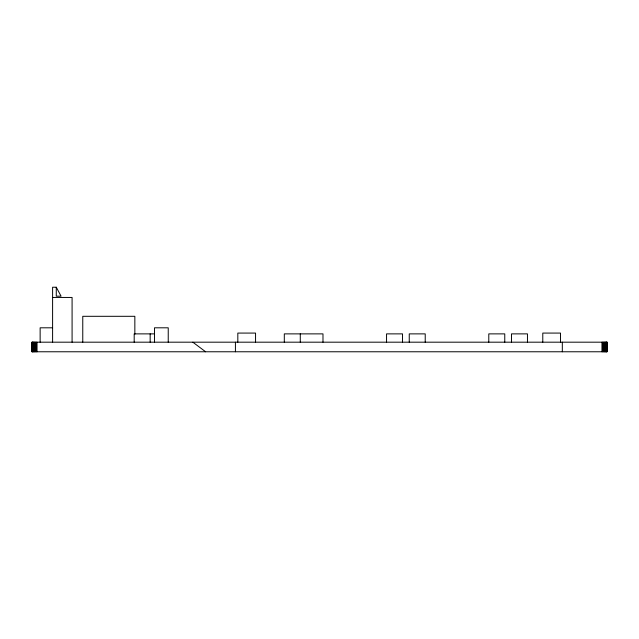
<?xml version="1.0" encoding="UTF-8"?>
<svg xmlns="http://www.w3.org/2000/svg" width="639" height="639" viewBox="0 0 639 639"><rect width="100%" height="100%" fill="white"/><g stroke="black" fill="none" stroke-linecap="round" stroke-linejoin="round"><path stroke-width="0.96" d="M56.272 287.231L56.272 296.176L61.064 296.176L56.272 287.231L52.598 287.231L52.598 342.184M52.598 297.454L72.087 297.454L72.087 342.184M52.598 327.807L40.137 327.807L40.137 342.184M154.51 333.877L134.19 333.877L134.19 342.184M192.834 342.184L205.614 351.769M606.898 342.184L606.898 351.769M606.651 342.184L606.651 351.769M606.307 342.184L606.307 351.769M605.876 342.184L605.876 351.769M605.373 342.184L605.373 351.769M604.79 342.184L604.79 351.769M604.143 342.184L604.143 351.769M603.456 342.184L603.456 351.769M602.721 342.184L602.721 351.769M601.962 342.184L601.962 351.769M562.32 342.184L562.32 351.769M560.515 342.184L560.515 333.079L542.783 333.079L542.783 342.184M527.463 342.184L527.463 333.877L511.488 333.877L511.488 342.184M504.762 342.184L504.762 333.877L488.787 333.877L488.787 342.184M425.223 342.184L425.223 333.877L409.248 333.877L409.248 342.184M402.522 342.184L402.522 333.877L386.547 333.877L386.547 342.184M322.983 342.184L322.983 333.877L284.307 333.877L284.307 342.184M300.282 333.877L300.282 342.184M255.552 342.184L255.552 333.079L237.82 333.079L237.82 342.184M235.424 342.184L235.424 351.769M168.233 342.184L168.233 327.807L154.494 327.807L154.494 342.184M150.165 333.877L150.165 342.184M134.845 334.221L134.845 316.305L82.766 316.305L82.766 342.184M37.038 342.184L37.038 351.769M36.279 342.184L36.279 351.769M35.544 342.184L35.544 351.769M34.857 342.184L34.857 351.769M34.21 342.184L34.21 351.769M33.627 342.184L33.627 351.769M33.124 342.184L33.124 351.769M32.693 342.184L32.693 351.769M32.349 342.184L32.349 351.769M32.102 342.184L32.102 351.769M607.05 342.184L31.95 342.184L31.95 351.769L607.05 351.769L607.05 342.184"/></g></svg>
